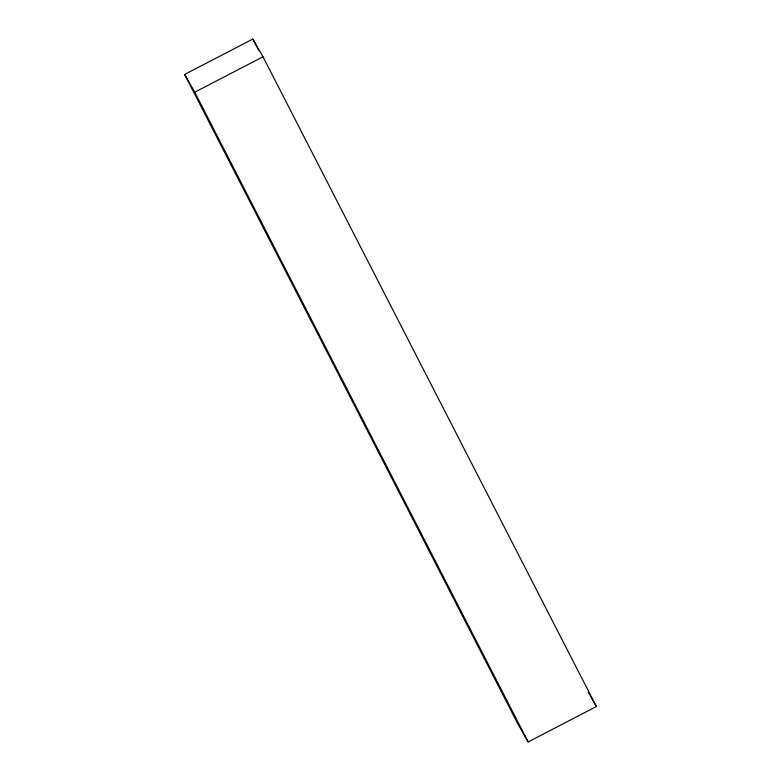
<?xml version="1.0" encoding="UTF-8"?>
<svg xmlns="http://www.w3.org/2000/svg" width="781" height="781" viewBox="0 0 781 781"><rect width="100%" height="100%" fill="white"/><g stroke="black" fill="none" stroke-linecap="round" stroke-linejoin="round"><path stroke-width="1.17" d="M184.619 74.459L252.839 39.05L262.992 56.779L596.381 706.541L528.161 741.95L518.008 724.221L184.619 74.459L194.772 92.197L528.161 741.95M194.772 92.197L262.992 56.779M588.259 692.356L589.782 695.012M590.797 696.789L596.381 706.541M252.839 39.05L258.589 50.257"/></g></svg>
